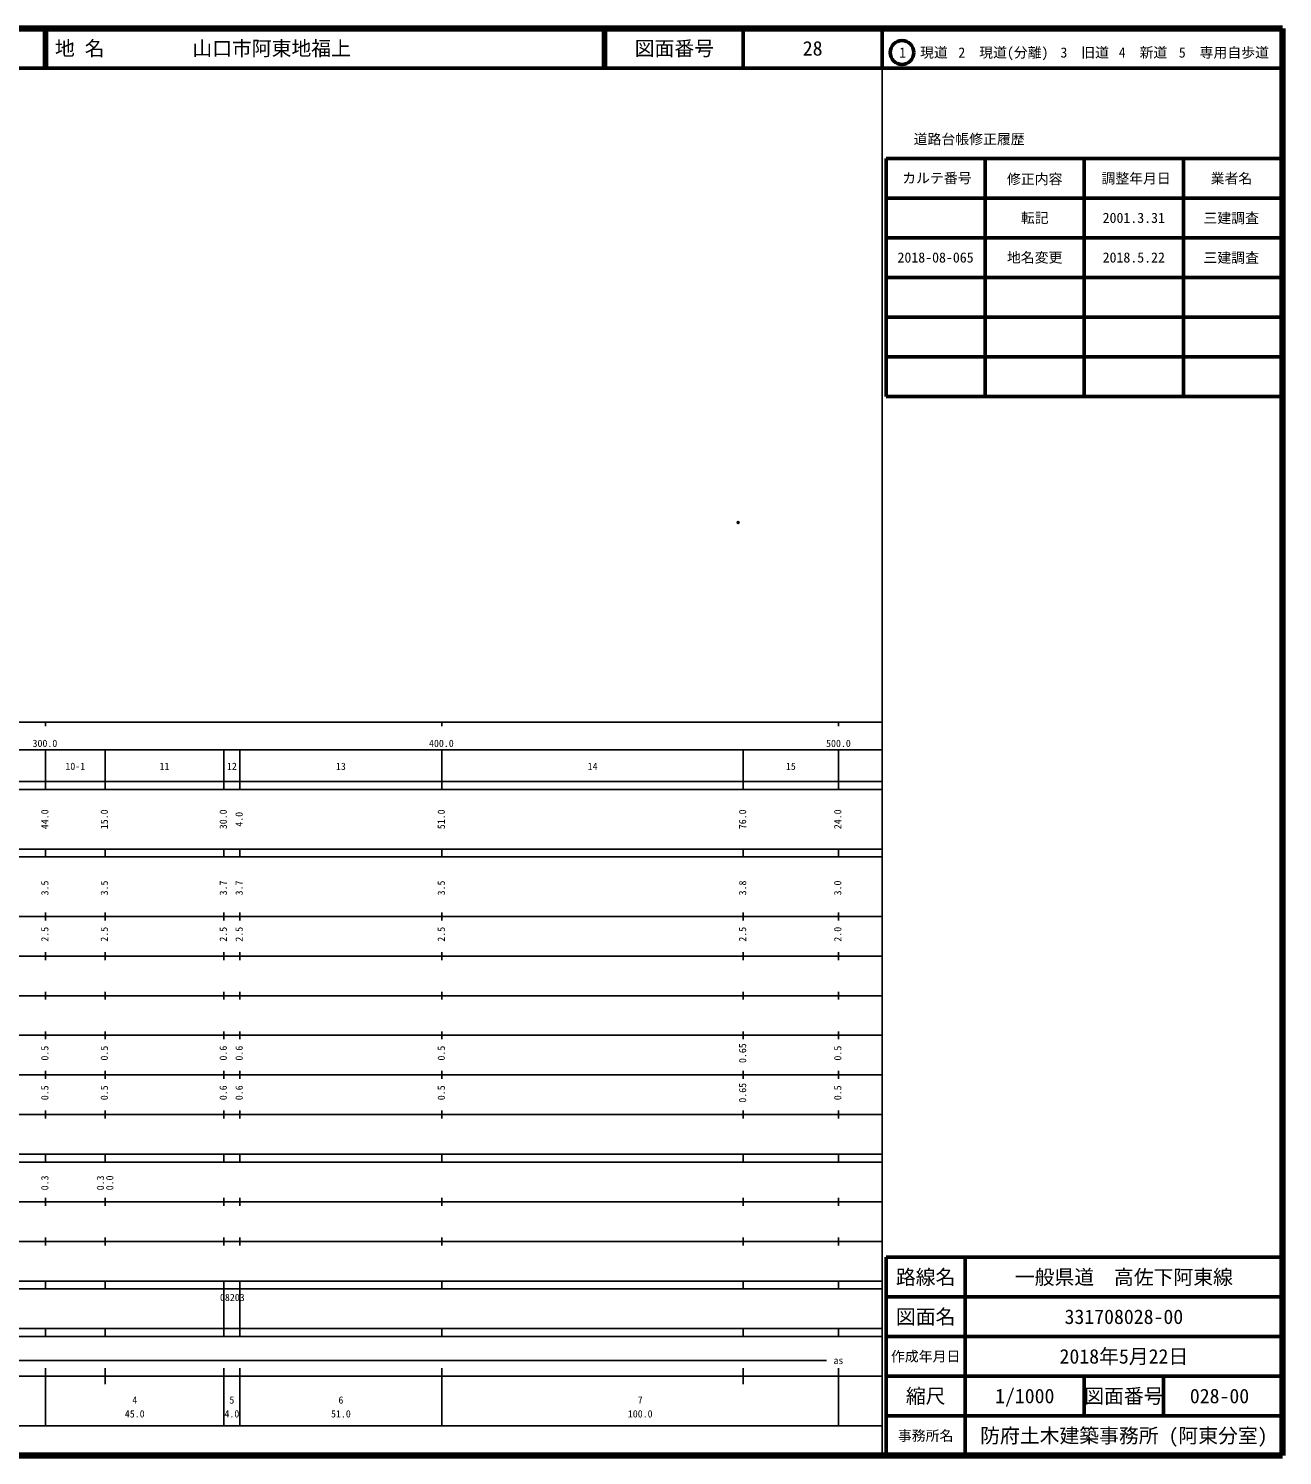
# Model space of a CAD drawing. Units: millimetres on the paper. Extents: x 40 to 680, y 20 to 380.
# Drawn here: x 363.7 to 680, y 20 to 380 of the extents above; entities that cross this region are included whole.
import ezdxf
from ezdxf.enums import TextEntityAlignment as Align

# ---------------------------------------------------------------- set-up
doc = ezdxf.new("R2010")
doc.units = ezdxf.units.MM
doc.header["$PDMODE"] = 32
doc.header["$PDSIZE"] = 0.5
doc.layers.add('M-OTRS', color=6, linetype='Continuous')
doc.layers.add('M-TTL-TXT', color=7, linetype='Continuous')
for name, color, linetype, lineweight in [('M-TTL', 2, 'Continuous', 140), ('M-TTL-BAND', 7, 'Continuous', 25), ('M-TTL-FRAM', 2, 'Continuous', 50), ('M-TTL-LINE', 7, 'Continuous', 50)]:
    doc.layers.add(name, color=color, linetype=linetype, lineweight=lineweight)
doc.styles.add('ＭＳ ゴシック', font='')
doc.styles.get('ＭＳ ゴシック').set_extended_font_data('MS Gothic')

msp = doc.modelspace()

# ---------------------------------------------------------------- linework, layer by layer
at = {"layer": 'M-OTRS'}
msp.add_point((542.686, 255.37), dxfattribs=at)
at = {"layer": 'M-TTL'}
for p, q in [((680, 380), (40, 380)), ((680, 20), (680, 380)), ((40, 20), (680, 20))]:
    msp.add_line(p, q, dxfattribs=at)
at = {"layer": 'M-TTL-BAND'}
for p, q in [((579, 20), (579, 370)), ((40, 205), (579, 205)), ((368, 205), (368, 204)), ((468, 205), (468, 204)), ((568, 205), (568, 204)), ((68, 198), (579, 198)), ((368, 188), (368, 198)), ((383, 188), (383, 198)), ((413, 188), (413, 198)), ((417, 188), (417, 198)), ((468, 188), (468, 198)), ((544, 188), (544, 198)), ((568, 188), (568, 198)), ((40, 190), (579, 190)), ((40, 188), (579, 188)), ((40, 173), (579, 173)), ((368, 171), (368, 173)), ((383, 171), (383, 173)), ((413, 171), (413, 173)), ((417, 171), (417, 173)), ((468, 171), (468, 173)), ((544, 171), (544, 173)), ((568, 171), (568, 173)), ((40, 171), (579, 171)), ((40, 156), (579, 156)), ((368, 155), (368, 157)), ((383, 155), (383, 157)), ((413, 155), (413, 157)), ((417, 155), (417, 157)), ((468, 155), (468, 157)), ((544, 155), (544, 157)), ((568, 155), (568, 157)), ((46, 146), (579, 146)), ((368, 145), (368, 147)), ((383, 145), (383, 147)), ((413, 145), (413, 147)), ((417, 145), (417, 147)), ((468, 145), (468, 147)), ((544, 145), (544, 147)), ((568, 145), (568, 147)), ((368, 135), (368, 137)), ((383, 135), (383, 137)), ((413, 135), (413, 137)), ((417, 135), (417, 137)), ((468, 135), (468, 137)), ((544, 135), (544, 137)), ((568, 135), (568, 137)), ((52, 136), (579, 136)), ((46, 126), (579, 126)), ((368, 125), (368, 127)), ((383, 125), (383, 127)), ((413, 125), (413, 127)), ((417, 125), (417, 127)), ((468, 125), (468, 127)), ((544, 125), (544, 127)), ((568, 125), (568, 127)), ((52, 116), (579, 116)), ((368, 115), (368, 117)), ((383, 115), (383, 117)), ((413, 115), (413, 117)), ((417, 115), (417, 117)), ((468, 115), (468, 117)), ((544, 115), (544, 117)), ((568, 115), (568, 117)), ((46, 106), (579, 106)), ((368, 105), (368, 107)), ((383, 105), (383, 107)), ((413, 105), (413, 107)), ((417, 105), (417, 107)), ((468, 105), (468, 107)), ((544, 105), (544, 107)), ((568, 105), (568, 107)), ((40, 96), (579, 96)), ((40, 94), (579, 94)), ((368, 94), (368, 96)), ((383, 94), (383, 96)), ((413, 94), (413, 96)), ((417, 94), (417, 96)), ((468, 94), (468, 96)), ((544, 94), (544, 96)), ((568, 94), (568, 96)), ((49, 84), (579, 84)), ((368, 83), (368, 85)), ((383, 83), (383, 85)), ((413, 83), (413, 85)), ((417, 83), (417, 85)), ((468, 83), (468, 85)), ((544, 83), (544, 85)), ((568, 83), (568, 85)), ((40, 74), (579, 74)), ((368, 73), (368, 75)), ((383, 73), (383, 75)), ((413, 73), (413, 75)), ((417, 73), (417, 75)), ((468, 73), (468, 75)), ((544, 73), (544, 75)), ((568, 73), (568, 75)), ((40, 64), (579, 64)), ((40, 62), (579, 62)), ((368, 62), (368, 64)), ((383, 62), (383, 64)), ((413, 62), (413, 64)), ((413, 52), (413, 62)), ((417, 62), (417, 64)), ((417, 52), (417, 62)), ((468, 62), (468, 64)), ((544, 62), (544, 64)), ((568, 62), (568, 64)), ((40, 52), (579, 52)), ((368, 50), (368, 52)), ((383, 50), (383, 52)), ((413, 50), (413, 52)), ((417, 50), (417, 52)), ((468, 50), (468, 52)), ((544, 50), (544, 52)), ((568, 50), (568, 52)), ((40, 50), (579, 50)), ((71, 44), (565, 44)), ((40, 40), (579, 40)), ((368, 27.5), (368, 42)), ((383, 38), (383, 42)), ((413, 27.5), (413, 42)), ((417, 27.5), (417, 42)), ((468, 27.5), (468, 42)), ((544, 38), (544, 42)), ((568, 27.5), (568, 42)), ((68, 27.5), (579, 27.5))]:
    msp.add_line(p, q, dxfattribs=at)
at = {"layer": 'M-TTL-FRAM'}
for p, q in [((580, 347.197), (580, 287.197)), ((580, 347.197), (680, 347.197)), ((580, 287.197), (680, 287.197)), ((680, 70), (580, 70)), ((580, 70), (580, 20))]:
    msp.add_line(p, q, dxfattribs=at)
at = {"layer": 'M-TTL-LINE'}
for p, q in [((367.75, 380), (367.75, 370)), ((368.25, 380), (368.25, 370)), ((508.747, 380), (508.747, 370)), ((509.247, 380), (509.247, 370)), ((543.997, 380), (543.997, 370)), ((579, 380), (579, 370)), ((40, 370), (680, 370)), ((605, 347.197), (605, 287.197)), ((630, 347.197), (630, 287.197)), ((655, 347.197), (655, 287.197)), ((580, 337.197), (680, 337.197)), ((580, 327.197), (680, 327.197)), ((580, 317.197), (680, 317.197)), ((580, 307.197), (680, 307.197)), ((580, 297.197), (680, 297.197)), ((600, 70), (600, 20)), ((680, 60), (580, 60)), ((680, 50), (580, 50)), ((680, 40), (580, 40)), ((630, 40), (630, 30)), ((650, 40), (650, 30)), ((680, 30), (580, 30))]:
    msp.add_line(p, q, dxfattribs=at)
msp.add_circle((584.031, 373.958), 3, dxfattribs=at)

# ---------------------------------------------------------------- texts
at = {"layer": 'M-TTL-BAND', "style": 'ＭＳ ゴシック'}
for s, p in [('300.0', (367.844, 198.195)), ('400.0', (467.844, 198.195)), ('500.0', (568, 198.195)), ('10-1', (375.5, 192.405)), ('11', (398, 192.405)), ('12', (415, 192.405)), ('13', (442.5, 192.405)), ('14', (506, 192.405)), ('15', (556, 192.405)), ('as', (568, 42.5)), ('4', (390.5, 32.523)), ('5', (415, 32.523)), ('6', (442.5, 32.523)), ('7', (518, 32.523)), ('45.0', (390.5, 29.033)), ('4.0', (415, 29.033)), ('51.0', (442.5, 29.033)), ('100.0', (518, 29.033))]:
    msp.add_text(s, height=1.833, dxfattribs=at).set_placement(p, align=Align.BOTTOM_CENTER)
for s, p in [('44.0', (369.278, 180.5)), ('15.0', (384.278, 180.5)), ('30.0', (414.278, 180.5)), ('4.0', (418.278, 180.5)), ('51.0', (469.278, 180.5)), ('76.0', (545.278, 180.5)), ('24.0', (569.278, 180.5)), ('3.5', (369.278, 163.174)), ('3.5', (384.278, 163.174)), ('3.7', (414.278, 163.174)), ('3.7', (418.278, 163.174)), ('3.5', (469.278, 163.174)), ('3.8', (545.278, 163.174)), ('3.0', (569.278, 163.174)), ('2.5', (369.278, 151.5)), ('2.5', (384.278, 151.5)), ('2.5', (414.278, 151.5)), ('2.5', (418.278, 151.5)), ('2.5', (469.278, 151.5)), ('2.5', (545.278, 151.5)), ('2.0', (569.278, 151.5)), ('0.5', (369.278, 121.5)), ('0.5', (384.278, 121.5)), ('0.6', (414.278, 121.5)), ('0.6', (418.278, 121.5)), ('0.5', (469.278, 121.5)), ('0.65', (545.278, 121.5)), ('0.5', (569.278, 121.5)), ('0.5', (369.278, 111.5)), ('0.5', (384.278, 111.5)), ('0.6', (414.278, 111.5)), ('0.6', (418.278, 111.5)), ('0.5', (469.278, 111.5)), ('0.65', (545.278, 111.5)), ('0.5', (569.278, 111.5)), ('0.3', (369.278, 88.764)), ('0.3', (383.278, 88.764)), ('0.0', (385.648, 88.764))]:
    msp.add_text(s, height=1.833, rotation=90, dxfattribs=at).set_placement(p, align=Align.BOTTOM_CENTER)
msp.add_text('08203', height=1.833, dxfattribs=at).set_placement((411.995, 58.405), align=Align.BOTTOM_LEFT)
at = {"layer": 'M-TTL-TXT', "style": 'ＭＳ ゴシック'}
for s, p in [('地 名', (370.38, 375)), ('山口市阿東地福上', (405.024, 375))]:
    msp.add_text(s, height=3.666, dxfattribs=at).set_placement(p, align=Align.MIDDLE_LEFT)
for s, height, p in [('図面番号', 3.666, (526.622, 375)), ('28', 3.666, (561.497, 375)), ('1\u3000現道', 2.566, (589.448, 373.958)), ('2\u3000現道(分離)', 2.566, (609.619, 373.958)), ('3\u3000旧道', 2.566, (630.121, 373.958)), ('4\u3000新道', 2.566, (644.824, 373.958)), ('5\u3000専用自歩道', 2.566, (665.228, 373.958)), ('道路台帳修正履歴', 2.566, (600.968, 352.113)), ('カルテ番号', 2.566, (592.839, 342.277)), ('修正内容', 2.566, (617.509, 342.023)), ('調整年月日', 2.566, (643.089, 342.197)), ('業者名', 2.566, (667.134, 342.197)), ('転記', 2.566, (617.5, 332.245)), ('2001.3.31', 2.566, (642.5, 332.245)), ('三建調査', 2.566, (667.077, 332.189)), ('2018-08-065', 2.566, (592.5, 322.245)), ('地名変更', 2.566, (617.5, 322.245)), ('2018.5.22', 2.566, (642.5, 322.245)), ('三建調査', 2.566, (667.077, 322.189)), ('路線名', 3.666, (590, 65)), ('路線名', 3.666, (590, 65)), ('一般県道\u3000高佐下阿東線', 3.666, (640, 65)), ('図面名', 3.666, (590, 55)), ('図面名', 3.666, (590, 55)), ('331708028-00', 3.666, (640, 55)), ('2018年5月22日', 3.666, (640, 45)), ('作成年月日', 2.566, (590, 45)), ('作成年月日', 2.566, (590, 45)), ('縮尺', 3.666, (590, 35)), ('縮尺', 3.666, (590, 35)), ('1/1000', 3.666, (615, 35)), ('図面番号', 3.666, (640, 35)), ('図面番号', 3.666, (640, 35)), ('028-00', 3.666, (664.125, 35)), ('事務所名', 2.566, (590, 25)), ('事務所名', 2.566, (590, 25)), ('防府土木建築事務所 (阿東分室)', 3.666, (640, 25))]:
    msp.add_text(s, height=height, dxfattribs=at).set_placement(p, align=Align.MIDDLE_CENTER)

doc.saveas('drawing.dxf')
